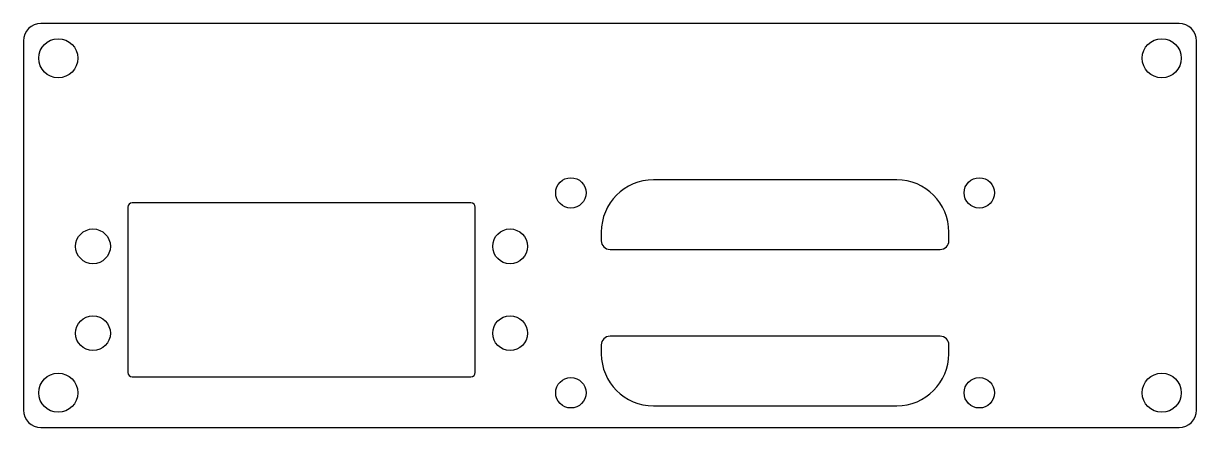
# Model space of a CAD drawing. Header units: millimetres. Extents: x -68 to 67, y -23 to 23.
import ezdxf

# ---------------------------------------------------------------- set-up
doc = ezdxf.new("R2010")
doc.units = ezdxf.units.MM

msp = doc.modelspace()

# ---------------------------------------------------------------- linework, layer by layer
at = {"color": 7, "linetype": 'Continuous', "lineweight": 25}
for p, q in [((65.5, 23.25), (-65.5, 23.25)), ((-67.5, 21.25), (-67.5, -21.25)), ((67.5, -21.25), (67.5, 21.25)), ((33, 5.25), (5, 5.25)), ((-55.5, 2.1), (-55.5, -16.9)), ((-16, 2.6), (-55, 2.6)), ((-15.5, -16.9), (-15.5, 2.1)), ((-1, -0.75), (-1, -1.75)), ((39, -1.75), (39, -0.75)), ((0, -2.75), (38, -2.75)), ((38, -12.75), (0, -12.75)), ((-1, -13.75), (-1, -14.75)), ((39, -14.75), (39, -13.75)), ((-55, -17.4), (-16, -17.4)), ((5, -20.75), (33, -20.75)), ((-65.5, -23.25), (65.5, -23.25))]:
    msp.add_line(p, q, dxfattribs=at)
for centre, radius in [((-63.5, 19.25), 2.25), ((63.5, 19.25), 2.25), ((-4.5, 3.75), 1.75), ((42.5, 3.75), 1.75), ((-59.5, -2.4), 2), ((-11.5, -2.4), 2), ((-59.5, -12.4), 2), ((-11.5, -12.4), 2), ((-63.5, -19.25), 2.25), ((-4.5, -19.25), 1.75), ((42.5, -19.25), 1.75), ((63.5, -19.25), 2.25)]:
    msp.add_circle(centre, radius, dxfattribs=at)
for centre, radius, start, end in [((-65.5, 21.25), 2, 90, 180), ((65.5, 21.25), 2, 0, 90), ((5, -0.75), 6, 90, 180), ((33, -0.75), 6, 0, 90), ((-55, 2.1), 0.5, 90, 180), ((-16, 2.1), 0.5, 0, 90), ((0, -1.75), 1, 180, 270), ((38, -1.75), 1, 270, 0), ((0, -13.75), 1, 90, 180), ((38, -13.75), 1, 0, 90), ((5, -14.75), 6, 180, 270), ((33, -14.75), 6, 270, 0), ((-55, -16.9), 0.5, 180, 270), ((-16, -16.9), 0.5, 270, 0), ((-65.5, -21.25), 2, 180, 270), ((65.5, -21.25), 2, 270, 0)]:
    msp.add_arc(centre, radius, start, end, dxfattribs=at)

doc.saveas('drawing.dxf')
